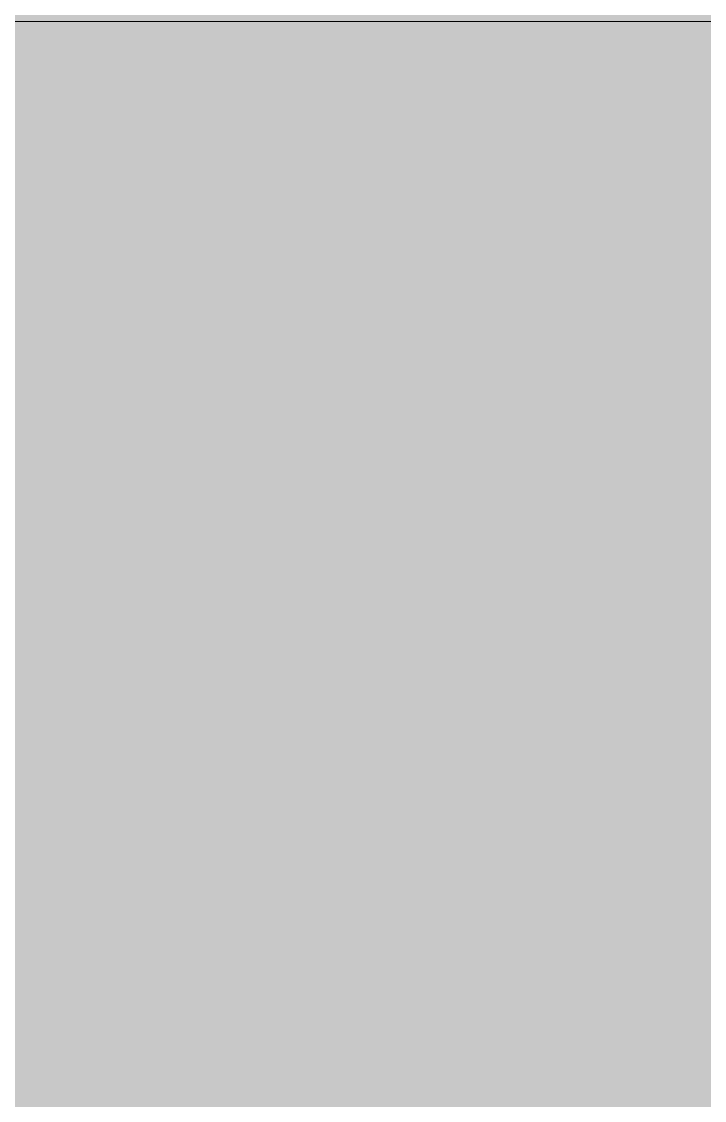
# Model space of a CAD drawing. Header units: inches. Extents: x 9594 to 15314, y -314 to 660.
# Drawn here: x 13717.5208 to 13717.52486, y 135.99359 to 136 of the extents above; entities that cross this region are included whole.
import ezdxf

# ---------------------------------------------------------------- set-up
doc = ezdxf.new("R2010")
doc.units = ezdxf.units.IN
doc.header["$MEASUREMENT"] = 0
doc.linetypes.add('Grid Line 1_2_', pattern=[0.875, 0.5, -0.125, 0.125, -0.125])
for name, color, linetype, lineweight in [('0-5', 50, 'Continuous', 5), ('A-FLOR-LEVL-1', 51, 'Grid Line 1_2_', 9), ('A-WALL-8', 113, 'Continuous', 5)]:
    doc.layers.add(name, color=color, linetype=linetype, lineweight=lineweight)

# ---------------------------------------------------------------- blocks, each defined once
blk = doc.blocks.new('CTR - 1st Phase -Stairs _ Elevators_rvt-2-BUILDING SECTION - NORTH_SOUTH AT ELEVATOR AND COURTYARD - LOOKING EAST')
at = {"layer": 'A-FLOR-LEVL-1'}
blk.add_line((-4168.7144592, 136), (-1830.1983788, 136), dxfattribs=at)

msp = doc.modelspace()

# ---------------------------------------------------------------- hatches: boundary and pattern name
at = {"layer": 'A-WALL-8'}
msp.add_hatch(color=256, dxfattribs=at).paths.add_polyline_path([(13717.5181026, 109.8125), (13719.0929058, 109.8125), (13719.0929058, 230.0625), (13717.5181026, 230.0625), (13717.5181026, 109.9885366)], flags=0)

# ---------------------------------------------------------------- linework, layer by layer
at = {"layer": 'A-FLOR-LEVL-1'}
msp.add_line((12951.9271833, 136), (15288.9432636, 136), dxfattribs=at)

# ---------------------------------------------------------------- block references
at = {"layer": '0-5'}
msp.add_blockref('CTR - 1st Phase -Stairs _ Elevators_rvt-2-BUILDING SECTION - NORTH_SOUTH AT ELEVATOR AND COURTYARD - LOOKING EAST', (17119.8916425, 0), dxfattribs=at)

doc.saveas('drawing.dxf')
